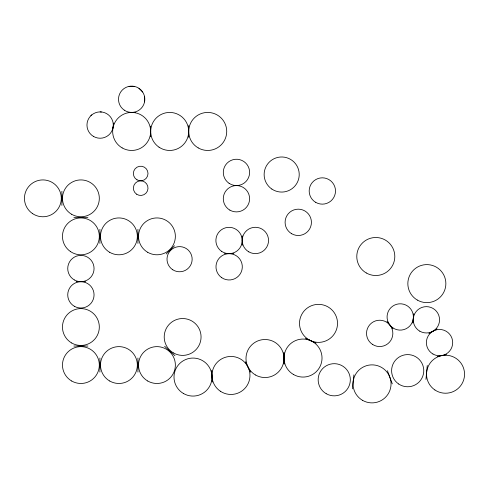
<?xml version="1.0" encoding="UTF-8"?>
<svg xmlns="http://www.w3.org/2000/svg" width="489" height="489" viewBox="0 0 489 489"><rect width="100%" height="100%" fill="white"/><g stroke="black" fill="none" stroke-linecap="round" stroke-linejoin="round"><path stroke-width="0.73" d="M425.956 379.44L427.264 365.46M352.38 388.798L353.895 374.843M412.808 323.033L413.822 313.73M144.567 101.908L144.567 96.645M112.531 129.964L113.796 123.057M166.174 253.98L174.481 245.747M90.832 115.765L91.804 114.878M428.908 333.547L437.019 328.877M437.392 356.42L446.555 354.678M129.035 86.382L134.304 86.382M128.161 112.342L135.178 112.342M73.876 217.354L87.916 217.354M224.463 253.675L233.821 253.675M76.217 281.695L85.575 281.695M73.882 346.041L87.916 346.041M100.135 111.908L101.449 111.975M305.429 338.333L316.108 343.101M138.925 88.295L142.647 92.018M164.61 346.267L174.97 355.748M387.037 321.517L392.881 328.828M245.38 361.75L250.588 372.221M387.422 370.693L392.3 383.859M211.737 370.417L212.238 382.105M283.944 352.441L284.085 364.14M242.208 235.9L242.226 245.264M188.705 125.6L188.705 137.299M150.679 126.18L150.679 136.712M137.929 229.341L137.929 243.381M137.929 358.034L137.929 372.074M99.909 229.341L99.909 243.381M99.909 358.034L99.909 372.074M61.889 191.321L61.889 205.362M309.011 339.837A19.01 19.01 0 0 0 337.526 323.376A19.01 19.01 0 0 0 309.011 306.909A19.01 19.01 0 0 0 309.011 339.837M293.516 374.525A19.01 19.01 0 0 0 322.031 358.058A19.01 19.01 0 0 0 293.516 341.597A19.01 19.01 0 0 0 293.516 374.525M255.496 374.984A19.01 19.01 0 0 0 284.017 358.516A19.01 19.01 0 0 0 255.496 342.055A19.01 19.01 0 0 0 255.496 374.984M220.307 391.194A19.01 19.01 0 0 0 249.922 376.811A19.01 19.01 0 0 0 222.654 358.351A19.01 19.01 0 0 0 220.307 391.194M183.509 393.535A19.01 19.01 0 0 0 212.024 377.074A19.01 19.01 0 0 0 183.509 360.607A19.01 19.01 0 0 0 183.509 393.535M198.21 147.91A19.01 19.01 0 0 0 226.725 131.449A19.01 19.01 0 0 0 198.21 114.982A19.01 19.01 0 0 0 198.21 147.91M159.035 147.189A19.01 19.01 0 0 0 188.656 132.8A19.01 19.01 0 0 0 161.382 114.347A19.01 19.01 0 0 0 159.035 147.189M122.164 147.91A19.01 19.01 0 0 0 150.679 131.449A19.01 19.01 0 0 0 122.164 114.982A19.01 19.01 0 0 0 122.164 147.91M124.292 110.172A13.16 13.16 0 0 0 144.799 100.214A13.16 13.16 0 0 0 125.917 87.433A13.16 13.16 0 0 0 124.292 110.172M93.552 136.468A13.16 13.16 0 0 0 113.295 125.068A13.16 13.16 0 0 0 93.552 113.668A13.16 13.16 0 0 0 93.552 136.468M417.349 300.081A19.01 19.01 0 0 0 445.864 283.62A19.01 19.01 0 0 0 417.349 267.153A19.01 19.01 0 0 0 417.349 300.081M366.292 272.972A19.01 19.01 0 0 0 394.806 256.505A19.01 19.01 0 0 0 366.292 240.044A19.01 19.01 0 0 0 366.292 272.972M372.765 344.58A13.16 13.16 0 0 0 392.844 333.785A13.16 13.16 0 0 0 373.455 321.793A13.16 13.16 0 0 0 372.765 344.58M392.856 327.856A13.16 13.16 0 0 0 413.358 317.899A13.16 13.16 0 0 0 394.482 305.118A13.16 13.16 0 0 0 392.856 327.856M419.819 331.2A13.16 13.16 0 0 0 439.562 319.806A13.16 13.16 0 0 0 419.819 308.406A13.16 13.16 0 0 0 419.819 331.2M432.954 354.012A13.16 13.16 0 0 0 452.692 342.618A13.16 13.16 0 0 0 432.954 331.218A13.16 13.16 0 0 0 432.954 354.012M434.886 389.965A19.01 19.01 0 0 0 464.501 375.576A19.01 19.01 0 0 0 437.233 357.123A19.01 19.01 0 0 0 434.886 389.965M398.669 383.999A16.088 16.088 0 0 0 423.731 371.829A16.088 16.088 0 0 0 400.656 356.212A16.088 16.088 0 0 0 398.669 383.999M362.532 400.338A19.01 19.01 0 0 0 391.047 383.877A19.01 19.01 0 0 0 362.532 367.41A19.01 19.01 0 0 0 362.532 400.338M326.194 393.694A16.088 16.088 0 0 0 350.326 379.764A16.088 16.088 0 0 0 326.194 365.833A16.088 16.088 0 0 0 326.194 393.694M173.424 352.917A18.423 18.423 0 0 0 201.065 336.958A18.423 18.423 0 0 0 173.424 321.004A18.423 18.423 0 0 0 173.424 352.917M147.727 381.01A18.423 18.423 0 0 0 175.368 365.051A18.423 18.423 0 0 0 147.727 349.097A18.423 18.423 0 0 0 147.727 381.01M109.707 381.01A18.423 18.423 0 0 0 137.348 365.051A18.423 18.423 0 0 0 109.707 349.097A18.423 18.423 0 0 0 109.707 381.01M71.687 381.01A18.423 18.423 0 0 0 99.322 365.051A18.423 18.423 0 0 0 71.687 349.097A18.423 18.423 0 0 0 71.687 381.01M71.687 342.991A18.423 18.423 0 0 0 99.322 327.031A18.423 18.423 0 0 0 71.687 311.071A18.423 18.423 0 0 0 71.687 342.991M74.316 306.255A13.16 13.16 0 0 0 94.059 294.861A13.16 13.16 0 0 0 74.316 283.461A13.16 13.16 0 0 0 74.316 306.255M74.316 279.934A13.16 13.16 0 0 0 94.059 268.534A13.16 13.16 0 0 0 74.316 257.141A13.16 13.16 0 0 0 74.316 279.934M109.707 252.318A18.423 18.423 0 0 0 137.348 236.364A18.423 18.423 0 0 0 109.707 220.405A18.423 18.423 0 0 0 109.707 252.318M147.727 252.318A18.423 18.423 0 0 0 175.368 236.364A18.423 18.423 0 0 0 147.727 220.405A18.423 18.423 0 0 0 147.727 252.318M172.776 269.775A12.58 12.58 0 0 0 192.14 259.8A12.58 12.58 0 0 0 173.821 248.015A12.58 12.58 0 0 0 172.776 269.775M70.569 251.621A18.423 18.423 0 0 0 99.279 237.678A18.423 18.423 0 0 0 72.849 219.787A18.423 18.423 0 0 0 70.569 251.621M32.549 213.601A18.423 18.423 0 0 0 61.253 199.659A18.423 18.423 0 0 0 34.823 181.767A18.423 18.423 0 0 0 32.549 213.601M71.687 214.298A18.423 18.423 0 0 0 99.322 198.338A18.423 18.423 0 0 0 71.687 182.385A18.423 18.423 0 0 0 71.687 214.298M315.766 202.385A13.16 13.16 0 0 0 335.503 190.985A13.16 13.16 0 0 0 315.766 179.585A13.16 13.16 0 0 0 315.766 202.385M291.682 233.736A13.16 13.16 0 0 0 311.426 222.336A13.16 13.16 0 0 0 291.682 210.936A13.16 13.16 0 0 0 291.682 233.736M271.847 189.06A17.549 17.549 0 0 0 299.182 175.777A17.549 17.549 0 0 0 274.011 158.742A17.549 17.549 0 0 0 271.847 189.06M229.873 210.129A13.16 13.16 0 0 0 249.616 198.73A13.16 13.16 0 0 0 229.873 187.33A13.16 13.16 0 0 0 229.873 210.129M229.078 183.308A13.16 13.16 0 0 0 249.586 173.344A13.16 13.16 0 0 0 230.704 160.569A13.16 13.16 0 0 0 229.078 183.308M221.768 277.715A13.16 13.16 0 0 0 242.275 267.752A13.16 13.16 0 0 0 223.394 254.977A13.16 13.16 0 0 0 221.768 277.715M221.676 251.389A13.16 13.16 0 0 0 242.183 241.432A13.16 13.16 0 0 0 223.302 228.65A13.16 13.16 0 0 0 221.676 251.389M248.797 251.847A13.16 13.16 0 0 0 268.54 240.447A13.16 13.16 0 0 0 248.797 229.054A13.16 13.16 0 0 0 248.797 251.847M136.59 194.194A7.311 7.311 0 0 0 147.984 188.662A7.311 7.311 0 0 0 137.495 181.56A7.311 7.311 0 0 0 136.59 194.194M137.03 179.848A7.311 7.311 0 0 0 148.002 173.516A7.311 7.311 0 0 0 137.03 167.183A7.311 7.311 0 0 0 137.03 179.848"/></g></svg>
